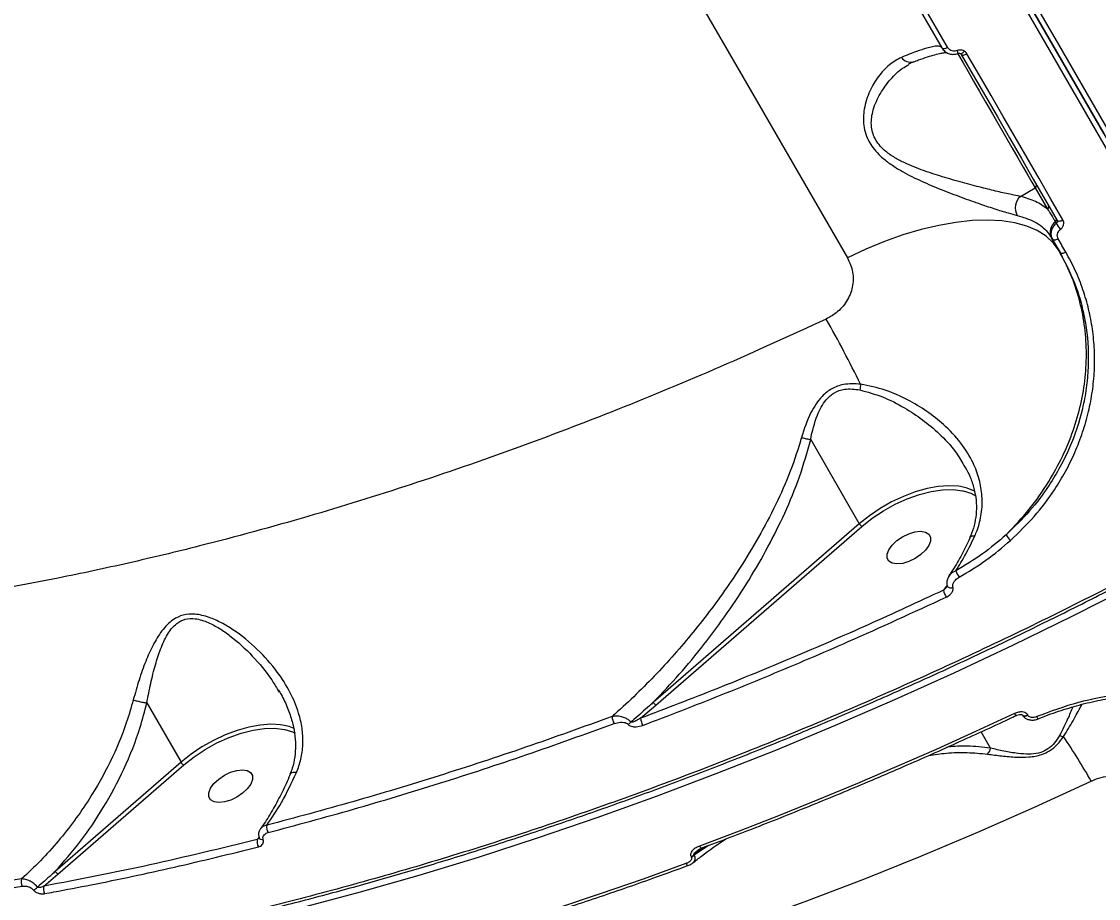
# Model space of a CAD drawing. Header units: millimetres. Extents: x -10881 to 8954, y -8695 to 5624.
# Drawn here: x 2258 to 2456.9, y -2665.6 to -2503.6 of the extents above; entities that cross this region are included whole.
import ezdxf

# ---------------------------------------------------------------- set-up
doc = ezdxf.new("R2010")
doc.units = ezdxf.units.MM
for name, color, linetype in [('DIKOM_ОБЪЕКТ', 7, 'Continuous'), ('DIKOM_РАЗМЕР_ЗОНА', 7, 'Continuous'), ('DIKOM_РАЗМЕР_ОБЪЕКТА', 7, 'Continuous')]:
    doc.layers.add(name, color=color, linetype=linetype)
doc.styles.add('style1', font='arial.ttf', dxfattribs={"width": 0.8})
doc.dimstyles.new('1-50', dxfattribs={"dimtxt": 300, "dimasz": 200, "dimexe": 100, "dimexo": 0, "dimgap": 100, "dimtad": 1, "dimtxsty": 'style1', "dimcen": 200, "dimclrd": 7, "dimclre": 7, "dimclrt": 7, "dimadec": 1, "dimazin": 2, "dimtfac": 1, "dimtmove": 0, "dimatfit": 2, "dimfxl": 0, "dimlwd": 25, "dimlwe": 18, "dimarcsym": 0})

# ---------------------------------------------------------------- blocks, each defined once
blk = doc.blocks.new('*D10')
at = {"layer": 'Defpoints', "color": 0, "transparency": 16777216}
for p in [(-7152.73, 2730.8), (7385.22, 911.28), (7385.22, -7693.77)]:
    blk.add_point(p, dxfattribs=at)
at = {"layer": 'DIKOM_РАЗМЕР_ОБЪЕКТА', "color": 7, "lineweight": 18, "transparency": 16777216}
for p, q in [((-7152.73, 2730.8), (-7152.73, -7793.77)), ((7385.22, 911.28), (7385.22, -7793.77))]:
    blk.add_line(p, q, dxfattribs=at)
at = {"layer": 'DIKOM_РАЗМЕР_ОБЪЕКТА', "color": 7, "lineweight": 25, "transparency": 16777216}
blk.add_line((-6952.73, -7693.77), (7185.22, -7693.77), dxfattribs=at)
at = {"layer": 'DIKOM_РАЗМЕР_ОБЪЕКТА', "color": 7, "transparency": 16777216}
for points in [[(-6952.73, -7660.43), (-6952.73, -7727.1), (-7152.73, -7693.77)], [(7185.22, -7660.43), (7185.22, -7727.1), (7385.22, -7693.77)]]:
    blk.add_solid(points, dxfattribs=at)
at = {"layer": 'DIKOM_РАЗМЕР_ОБЪЕКТА', "color": 7, "transparency": 16777216, "insert": (116.24, -7440.59), "char_height": 300, "attachment_point": 5, "style": 'style1'}
blk.add_mtext('14500', dxfattribs=at)
blk = doc.blocks.new('*D12')
at = {"layer": 'Defpoints', "color": 0, "transparency": 16777216}
for p in [(-9113.32, 3014.05), (8954.2, 2756.48), (8954.2, -8594.51)]:
    blk.add_point(p, dxfattribs=at)
at = {"layer": 'DIKOM_РАЗМЕР_ЗОНА', "color": 7, "lineweight": 18, "transparency": 16777216}
for p, q in [((-9113.32, 3014.05), (-9113.32, -8694.51)), ((8954.2, 2756.48), (8954.2, -8694.51))]:
    blk.add_line(p, q, dxfattribs=at)
at = {"layer": 'DIKOM_РАЗМЕР_ЗОНА', "color": 7, "lineweight": 25, "transparency": 16777216}
blk.add_line((-8913.32, -8594.51), (8754.2, -8594.51), dxfattribs=at)
at = {"layer": 'DIKOM_РАЗМЕР_ЗОНА', "color": 7, "transparency": 16777216}
for points in [[(-8913.32, -8561.18), (-8913.32, -8627.85), (-9113.32, -8594.51)], [(8754.2, -8561.18), (8754.2, -8627.85), (8954.2, -8594.51)]]:
    blk.add_solid(points, dxfattribs=at)
at = {"layer": 'DIKOM_РАЗМЕР_ЗОНА', "color": 7, "transparency": 16777216, "insert": (-79.56, -8341.34), "char_height": 300, "attachment_point": 5, "style": 'style1'}
blk.add_mtext('18000', dxfattribs=at)

msp = doc.modelspace()

# ---------------------------------------------------------------- linework, layer by layer
at = {"layer": 'DIKOM_ОБЪЕКТ', "color": 7, "linetype": 'Continuous', "lineweight": 15}
for p, q in [((2430.972, -2509.513), (2430.977, -2509.516)), ((2421.83, -2511.612), (2421.942, -2511.548)), ((2442.481, -2535.915), (2445.212, -2534.338)), ((2445.212, -2534.338), (2447.476, -2538.261)), ((2448.934, -2540.622), (2449.098, -2540.906)), ((2448.248, -2543.6), (2448.387, -2543.841)), ((2449.806, -2546.299), (2449.63, -2545.992)), ((2403.746, -2580.846), (2412.723, -2596.393)), ((2432.029, -2585.62), (2432.259, -2585.989)), ((2412.723, -2596.393), (2374.66, -2629.415)), ((2375.147, -2629.907), (2413.21, -2596.885)), ((2428.936, -2607.781), (2428.247, -2608.702)), ((2305.309, -2627.159), (2305.537, -2627.54)), ((2281.111, -2629.512), (2287.438, -2640.469)), ((2372.328, -2632.342), (2375.147, -2629.907)), ((2442.847, -2631.732), (2442.877, -2631.783)), ((2443.861, -2631.802), (2443.821, -2631.732)), ((2445.757, -2632.453), (2445.755, -2632.454)), ((2436.967, -2637.881), (2435.212, -2634.841)), ((2287.438, -2640.469), (2264.189, -2660.639)), ((2264.676, -2661.132), (2287.925, -2640.961)), ((2301.826, -2654.284), (2301.487, -2654.739)), ((2301.836, -2654.474), (2301.844, -2654.49)), ((2301.853, -2654.434), (2301.853, -2654.433)), ((2384.877, -2655.839), (2382.24, -2657.672)), ((2382.188, -2657.582), (2383.742, -2656.268)), ((2382.24, -2657.672), (2382.188, -2657.582)), ((2383.591, -2656.324), (2383.586, -2656.326)), ((2381.629, -2657.908), (2381.681, -2657.998)), ((2262.086, -2663.364), (2264.676, -2661.132))]:
    msp.add_line(p, q, dxfattribs=at)
at = {"layer": 'DIKOM_ОБЪЕКТ', "color": 7, "linetype": 'Continuous', "lineweight": 15, "flags": 128}
for points in [[(2494.69, -2588.035), (2485.623, -2572.331), (2476.464, -2556.469), (2467.216, -2540.453), (2457.883, -2524.288), (2448.466, -2507.98), (2438.97, -2491.533), (2429.396, -2474.952), (2419.748, -2458.242), (2410.029, -2441.409), (2400.241, -2424.457), (2390.387, -2407.391), (2380.471, -2390.217), (2370.496, -2372.94), (2360.464, -2355.565), (2350.378, -2338.097), (2340.242, -2320.542), (2330.059, -2302.905), (2319.831, -2285.191)], [(2319.831, -2285.191), (2330.059, -2302.905), (2340.242, -2320.542), (2350.378, -2338.097), (2360.464, -2355.565), (2370.496, -2372.94), (2380.471, -2390.217), (2390.387, -2407.391), (2400.241, -2424.457), (2410.029, -2441.409), (2419.748, -2458.242), (2429.396, -2474.952), (2438.97, -2491.533), (2448.466, -2507.98), (2457.883, -2524.288), (2467.216, -2540.453), (2476.464, -2556.469), (2485.623, -2572.331), (2494.69, -2588.035)], [(2495.816, -2587.979), (2486.74, -2572.262), (2477.574, -2556.387), (2468.319, -2540.358), (2458.977, -2524.18), (2449.553, -2507.858), (2440.049, -2491.397), (2430.467, -2474.803), (2420.811, -2458.079), (2411.084, -2441.232), (2401.288, -2424.266), (2391.426, -2407.186), (2381.502, -2389.998), (2371.518, -2372.706), (2361.478, -2355.317), (2351.384, -2337.834), (2341.24, -2320.265), (2331.048, -2302.613), (2320.812, -2284.884)], [(2319.076, -2285.887), (2329.312, -2303.615), (2339.503, -2321.267), (2349.648, -2338.837), (2359.742, -2356.319), (2369.782, -2373.709), (2379.766, -2391), (2389.69, -2408.188), (2399.551, -2425.268), (2409.348, -2442.234), (2419.075, -2459.082), (2428.731, -2475.805), (2438.313, -2492.4), (2447.817, -2508.86), (2457.241, -2525.182), (2466.582, -2541.36), (2475.838, -2557.389), (2485.004, -2573.265), (2494.079, -2588.982)], [(2264.066, -2293.601), (2274.229, -2311.204), (2284.349, -2328.731), (2294.422, -2346.178), (2304.446, -2363.539), (2314.417, -2380.808), (2324.331, -2397.979), (2334.187, -2415.049), (2343.98, -2432.009), (2353.707, -2448.857), (2363.366, -2465.586), (2372.953, -2482.19), (2382.466, -2498.665), (2391.9, -2515.005), (2401.254, -2531.205), (2410.525, -2547.26)], [(2377.274, -2420.679), (2383.714, -2431.832), (2390.127, -2442.938), (2396.51, -2453.993), (2402.864, -2464.998), (2409.187, -2475.95), (2415.479, -2486.847), (2421.739, -2497.689), (2427.967, -2508.474)], [(2429.012, -2508.367), (2422.78, -2497.573), (2416.515, -2486.722), (2410.217, -2475.815), (2403.889, -2464.854), (2397.529, -2453.841), (2391.141, -2442.776), (2384.723, -2431.661), (2378.278, -2420.498)], [(2427.967, -2508.474), (2428.023, -2508.536), (2428.11, -2508.577), (2428.222, -2508.597), (2428.357, -2508.593), (2428.509, -2508.567), (2428.673, -2508.519), (2428.843, -2508.452), (2429.012, -2508.367)], [(2430.854, -2509.47), (2431.084, -2509.868), (2431.877, -2511.242), (2432.799, -2512.838), (2433.829, -2514.622), (2434.944, -2516.553), (2436.12, -2518.589), (2437.331, -2520.687), (2438.551, -2522.799), (2439.752, -2524.881), (2440.91, -2526.886), (2441.998, -2528.771), (2442.993, -2530.494), (2443.872, -2532.017), (2444.617, -2533.308), (2445.212, -2534.338)], [(2431.396, -2509.533), (2431.453, -2509.561), (2431.525, -2509.563), (2431.608, -2509.538), (2431.701, -2509.488), (2431.8, -2509.415), (2431.903, -2509.319), (2432.006, -2509.205), (2432.107, -2509.075)], [(2431.553, -2509.685), (2431.61, -2509.747), (2431.697, -2509.789), (2431.81, -2509.808), (2431.946, -2509.805), (2432.099, -2509.779), (2432.264, -2509.73), (2432.435, -2509.662), (2432.605, -2509.577)], [(2431.553, -2509.685), (2433.782, -2513.546), (2436.006, -2517.399), (2438.227, -2521.244), (2440.442, -2525.081), (2442.653, -2528.911), (2444.86, -2532.732), (2447.062, -2536.546), (2449.259, -2540.351)], [(2450.326, -2540.268), (2448.127, -2536.459), (2445.923, -2532.643), (2443.715, -2528.818), (2441.502, -2524.985), (2439.284, -2521.145), (2437.062, -2517.296), (2434.836, -2513.44), (2432.605, -2509.577)], [(2449.633, -2545.998), (2448.587, -2544.55), (2447.234, -2543.297), (2445.587, -2542.251), (2443.661, -2541.422), (2441.473, -2540.816), (2439.044, -2540.44), (2436.396, -2540.298), (2433.553, -2540.39), (2430.54, -2540.715), (2427.386, -2541.271), (2424.119, -2542.052), (2420.768, -2543.051), (2417.365, -2544.26), (2413.94, -2545.667), (2410.525, -2547.26)], [(2449.259, -2540.351), (2449.319, -2540.419), (2449.409, -2540.465), (2449.525, -2540.488), (2449.663, -2540.489), (2449.818, -2540.466), (2449.984, -2540.42), (2450.156, -2540.353), (2450.326, -2540.268)], [(2449.633, -2545.998), (2449.46, -2545.699), (2449.287, -2545.399), (2449.114, -2545.099), (2448.941, -2544.799), (2448.768, -2544.5), (2448.595, -2544.2), (2448.421, -2543.9), (2448.248, -2543.6)], [(2448.387, -2543.841), (2448.447, -2543.908), (2448.536, -2543.954), (2448.652, -2543.979), (2448.789, -2543.979), (2448.943, -2543.957), (2449.109, -2543.912), (2449.28, -2543.846), (2449.45, -2543.762)], [(2448.387, -2543.841), (2448.564, -2544.147), (2448.741, -2544.454), (2448.918, -2544.761), (2449.096, -2545.067), (2449.273, -2545.374), (2449.449, -2545.68), (2449.626, -2545.987), (2449.803, -2546.293)], [(2450.867, -2546.217), (2450.69, -2545.91), (2450.513, -2545.603), (2450.336, -2545.297), (2450.159, -2544.99), (2449.981, -2544.683), (2449.804, -2544.376), (2449.627, -2544.069), (2449.45, -2543.762)], [(2449.803, -2546.293), (2449.863, -2546.361), (2449.953, -2546.408), (2450.068, -2546.432), (2450.206, -2546.433), (2450.36, -2546.411), (2450.526, -2546.367), (2450.697, -2546.301), (2450.867, -2546.217)], [(2431.434, -2589.535), (2431.078, -2589.484), (2429.279, -2589.39), (2427.315, -2589.537), (2425.228, -2589.92), (2423.064, -2590.531), (2420.869, -2591.357), (2418.691, -2592.38), (2416.577, -2593.579), (2414.573, -2594.926), (2412.723, -2596.393)], [(2413.21, -2596.885), (2415.108, -2595.387), (2417.17, -2594.02), (2419.345, -2592.817), (2421.582, -2591.808), (2423.825, -2591.016), (2426.02, -2590.461), (2428.115, -2590.156), (2430.06, -2590.108), (2431.806, -2590.319), (2431.893, -2590.338)], [(2434.011, -2590.368), (2432.672, -2589.815), (2431.434, -2589.535)], [(2431.893, -2590.338), (2433.312, -2590.784), (2434.284, -2591.307)], [(2420.707, -2598.809), (2421.852, -2598.256), (2422.998, -2597.911), (2424.052, -2597.801), (2424.93, -2597.936), (2425.558, -2598.303), (2425.888, -2598.875), (2425.892, -2599.603), (2425.57, -2600.43), (2424.948, -2601.288), (2424.076, -2602.108), (2423.025, -2602.823), (2421.88, -2603.376), (2420.734, -2603.721), (2419.679, -2603.831), (2418.802, -2603.697), (2418.173, -2603.329), (2417.844, -2602.758), (2417.84, -2602.029), (2418.162, -2601.202), (2418.784, -2600.344), (2419.656, -2599.524), (2420.707, -2598.809)], [(2256.872, -2678.351), (2267.264, -2676.6), (2277.757, -2674.619), (2288.343, -2672.409), (2299.012, -2669.972), (2309.756, -2667.309), (2320.566, -2664.424), (2331.432, -2661.318), (2342.346, -2657.994), (2353.298, -2654.455), (2364.278, -2650.704), (2375.279, -2646.744), (2386.289, -2642.578), (2397.301, -2638.211), (2408.305, -2633.645), (2419.292, -2628.884), (2430.252, -2623.933), (2441.176, -2618.795), (2452.055, -2613.475), (2462.879, -2607.978)], [(2428.942, -2607.93), (2428.963, -2607.981), (2428.964, -2607.983)], [(2441.415, -2631.45), (2434.174, -2634.81), (2426.917, -2638.088), (2419.648, -2641.283), (2412.37, -2644.394), (2405.084, -2647.419), (2397.794, -2650.357), (2390.502, -2653.207), (2383.212, -2655.969)], [(2442.832, -2631.706), (2442.834, -2631.71), (2442.94, -2631.816), (2443.106, -2631.874), (2443.32, -2631.879), (2443.565, -2631.83), (2443.821, -2631.732)], [(2442.878, -2631.784), (2442.98, -2631.886), (2443.146, -2631.944), (2443.36, -2631.949), (2443.605, -2631.9), (2443.861, -2631.802)], [(2306.15, -2633.611), (2305.793, -2633.56), (2303.995, -2633.467), (2302.031, -2633.613), (2299.944, -2633.996), (2297.779, -2634.607), (2295.584, -2635.434), (2293.406, -2636.457), (2291.292, -2637.655), (2289.289, -2639.002), (2287.438, -2640.469)], [(2308.312, -2634.238), (2307.387, -2633.892), (2306.15, -2633.611)], [(2287.925, -2640.961), (2289.824, -2639.463), (2291.886, -2638.097), (2294.061, -2636.894), (2296.297, -2635.884), (2298.54, -2635.092), (2300.736, -2634.537), (2302.831, -2634.232), (2304.775, -2634.185), (2306.522, -2634.396), (2306.609, -2634.414)], [(2306.609, -2634.414), (2308.028, -2634.861), (2308.532, -2635.103)], [(2295.423, -2642.885), (2296.568, -2642.333), (2297.714, -2641.987), (2298.768, -2641.878), (2299.645, -2642.012), (2300.274, -2642.38), (2300.604, -2642.951), (2300.608, -2643.68), (2300.285, -2644.507), (2299.663, -2645.365), (2298.791, -2646.185), (2297.74, -2646.9), (2296.595, -2647.452), (2295.449, -2647.798), (2294.395, -2647.907), (2293.518, -2647.773), (2292.889, -2647.405), (2292.559, -2646.834), (2292.555, -2646.105), (2292.877, -2645.278), (2293.5, -2644.42), (2294.372, -2643.6), (2295.423, -2642.885)], [(2251.573, -2700.234), (2260.966, -2699.572), (2270.5, -2698.672), (2280.165, -2697.537), (2289.953, -2696.167), (2299.855, -2694.563), (2309.861, -2692.727), (2319.962, -2690.66), (2330.149, -2688.364), (2340.412, -2685.842), (2350.741, -2683.096), (2361.128, -2680.128), (2371.562, -2676.941), (2382.034, -2673.539), (2392.534, -2669.923), (2403.052, -2666.099), (2413.578, -2662.068), (2424.103, -2657.836), (2434.617, -2653.405), (2445.11, -2648.781), (2455.572, -2643.966)], [(2302.603, -2654.796), (2302.381, -2654.799), (2302.183, -2654.766), (2302.021, -2654.698), (2301.905, -2654.6), (2301.848, -2654.5)], [(2383.586, -2656.326), (2383.579, -2656.329), (2383.522, -2656.324), (2383.454, -2656.284), (2383.378, -2656.209), (2383.296, -2656.103), (2383.212, -2655.969)], [(2380.693, -2659.206), (2372.776, -2662.057), (2364.867, -2664.8), (2356.972, -2667.434), (2349.093, -2669.958), (2341.234, -2672.37), (2333.398, -2674.67), (2325.589, -2676.857), (2317.81, -2678.928)], [(2381.071, -2659.562), (2381.052, -2659.567), (2380.994, -2659.555), (2380.927, -2659.512), (2380.852, -2659.437), (2380.774, -2659.334), (2380.693, -2659.206)]]:
    msp.add_lwpolyline(points, dxfattribs=at)
at = {"layer": 'DIKOM_ОБЪЕКТ', "color": 7, "linetype": 'Continuous', "lineweight": 15}
for centre, radius, start, end in [((2422.216, -2508.958), 2.152, 216.71366, 284.46349), ((2428.274, -2510.055), 2.757, 11.26542, 23.1315), ((2444.992, -2533.913), 0.478, 297.34071, 27.07006), ((2444.364, -2538.051), 2.848, 131.38579, 208.9173), ((2447.256, -2537.836), 0.478, 297.34071, 27.07006), ((2448.656, -2540.244), 0.469, 306.3669, 27.67118), ((2450.325, -2542.51), 2.345, 126.3669, 207.67118), ((2454.481, -2537.912), 6.159, 209.0834, 221.7854), ((2192.516, -2679.186), 245.726, 26.22237, 29.39484), ((2460.144, -2577.083), 47.633, 172.18981, 173.48411), ((2413.865, -2595.75), 1.311, 209.39265, 240.01575), ((2442.548, -2597.19), 2.963, 204.93362, 230.7837), ((2434.929, -2603.622), 4.606, 198.52391, 215.21572), ((2429.612, -2607.261), 0.971, 228.12072, 294.18027), ((2433.486, -2607.201), 5.45, 195.98937, 210.37534), ((2375.802, -2628.772), 1.311, 209.39275, 240.01533), ((2442.058, -2631.247), 0.674, 197.51546, 240.55655), ((2369.982, -2631.834), 2.951, 183.82029, 210.20062), ((2368.886, -2631.616), 2.185, 301.1297, 318.60862), ((2375.294, -2632.146), 2.973, 183.77833, 210.46502), ((2446.368, -2631.785), 0.907, 196.67436, 227.49857), ((2450.915, -2633.015), 2.769, 244.5607, 260.35454), ((2344.096, -2707.69), 128.404, 29.75365, 34.07693), ((2434.4, -2637.275), 2.637, 320.00655, 346.72559), ((2288.581, -2639.826), 1.311, 209.39265, 240.01575), ((2305.297, -2652.434), 2.063, 171.38634, 209.7588), ((2303.453, -2655.103), 2, 169.50539, 210.0398), ((2380.968, -2656.13), 1.897, 290.40409, 310.04598), ((2381.02, -2656.22), 1.897, 290.40409, 310.04598), ((2265.332, -2659.996), 1.311, 209.39275, 240.01533), ((2259.623, -2662.537), 1.743, 163.14341, 209.17322), ((2259.367, -2662.061), 2.138, 290.79919, 315.55885), ((2263.735, -2663.897), 1.733, 162.11312, 209.52885)]:
    msp.add_arc(centre, radius, start, end, dxfattribs=at)
for points, knots in [([(2427.93, -2508.41), (2427.722, -2508.282), (2427.3, -2508.023), (2425.513, -2508.403), (2423.25, -2509.133), (2421.46, -2509.855), (2420.491, -2510.245)], [0, 0, 0, 0, 0.2848617, 0.5777505, 0.7715673, 1, 1, 1, 1]), ([(2427.967, -2508.474), (2428.011, -2508.546), (2428.198, -2508.845), (2428.652, -2509.28), (2429.382, -2509.619), (2430.19, -2509.726), (2430.71, -2509.584), (2430.972, -2509.513)], [0, 0, 0, 0, 0.07489081, 0.3151648, 0.54513265, 0.77149545, 1, 1, 1, 1]), ([(2430.809, -2508.972), (2430.651, -2509.015), (2430.337, -2509.102), (2429.853, -2509.04), (2429.418, -2508.841), (2429.149, -2508.585), (2429.039, -2508.409), (2429.012, -2508.367)], [0, 0, 0, 0, 0.2249539, 0.4495811, 0.6803277, 0.9238133, 1, 1, 1, 1]), ([(2420.491, -2510.245), (2419.733, -2510.651), (2418.193, -2511.478), (2416.213, -2513.665), (2414.562, -2516.416), (2413.527, -2519.513), (2413.385, -2522.302), (2413.86, -2524.431), (2414.745, -2526.398), (2416.307, -2528.269), (2418.347, -2529.894), (2420.722, -2531.401), (2423.771, -2532.941), (2427.426, -2534.503), (2431.137, -2535.931), (2434.588, -2537.169), (2437.662, -2538.206), (2440.086, -2538.969), (2441.336, -2539.29), (2441.871, -2539.428)], [0, 0, 0, 0, 0.0747582, 0.1519095, 0.2273908, 0.3051764, 0.3688496, 0.4010394, 0.4343296, 0.4904571, 0.5278011, 0.5660845, 0.6301027, 0.6957657, 0.7637287, 0.8332237, 0.8928272, 0.9540615, 1, 1, 1, 1]), ([(2422.762, -2511.062), (2423.067, -2510.944), (2424.004, -2510.583), (2425.329, -2510.135), (2426.72, -2509.713), (2427.778, -2509.461), (2428.492, -2509.342), (2428.9, -2509.322), (2428.937, -2509.326), (2428.952, -2509.328)], [0, 0, 0, 0, 0.08573741, 0.26289444, 0.44003924, 0.61486624, 0.76421304, 0.89821262, 1, 1, 1, 1]), ([(2432.107, -2509.075), (2431.991, -2509.019), (2431.738, -2508.896), (2431.279, -2508.843), (2430.965, -2508.929), (2430.809, -2508.972)], [0, 0, 0, 0, 0.2986226, 0.6490483, 1, 1, 1, 1]), ([(2430.978, -2509.519), (2431, -2509.511), (2431.064, -2509.486), (2431.177, -2509.477), (2431.31, -2509.494), (2431.388, -2509.526), (2431.42, -2509.549), (2431.42, -2509.549)], [0, 0, 0, 0, 0.119883, 0.3576154, 0.6333834, 0.9995008, 1, 1, 1, 1]), ([(2431.396, -2509.533), (2431.441, -2509.564), (2431.504, -2509.608), (2431.542, -2509.668), (2431.553, -2509.685)], [0, 0, 0, 0, 0.70537909, 1, 1, 1, 1]), ([(2432.605, -2509.577), (2432.569, -2509.519), (2432.443, -2509.32), (2432.247, -2509.177), (2432.107, -2509.075)], [0, 0, 0, 0, 0.2879215, 1, 1, 1, 1]), ([(2442.481, -2535.915), (2441.938, -2535.815), (2440.683, -2535.584), (2438.26, -2535.027), (2435.226, -2534.279), (2431.784, -2533.374), (2428.159, -2532.342), (2424.547, -2531.176), (2421.59, -2530.013), (2419.255, -2528.8), (2417.32, -2527.487), (2415.594, -2525.59), (2415.031, -2523.79), (2414.874, -2521.89), (2415.228, -2519.667), (2416.55, -2516.796), (2418.464, -2514.24), (2420.263, -2512.446), (2421.453, -2511.813), (2421.83, -2511.612)], [0, 0, 0, 0, 0.0486833, 0.1125222, 0.1780415, 0.2510125, 0.3254769, 0.393006, 0.4619093, 0.4996171, 0.5382247, 0.5927707, 0.6466503, 0.6563846, 0.7206989, 0.8001141, 0.8821744, 0.9626882, 1, 1, 1, 1]), ([(2421.793, -2511.495), (2421.813, -2511.481), (2422.144, -2511.24), (2422.478, -2511.129), (2422.791, -2511.025)], [0, 0, 0, 0, 0.0604452, 1, 1, 1, 1]), ([(2447.476, -2538.261), (2446.793, -2537.767), (2445.414, -2536.768), (2443.465, -2536.201), (2442.481, -2535.915)], [0, 0, 0, 0, 0.4956378, 1, 1, 1, 1]), ([(2447.476, -2538.261), (2447.553, -2538.379), (2447.941, -2538.97), (2448.437, -2539.768), (2448.827, -2540.438), (2448.934, -2540.622)], [0, 0, 0, 0, 0.1536566, 0.7682989, 1, 1, 1, 1]), ([(2441.871, -2539.428), (2442.998, -2539.78), (2445.284, -2540.495), (2447.227, -2542.055), (2448.002, -2543.227), (2448.248, -2543.6)], [0, 0, 0, 0, 0.3984801, 0.8085148, 1, 1, 1, 1]), ([(2449.259, -2540.351), (2449.278, -2540.396), (2449.316, -2540.484), (2449.303, -2540.634), (2449.239, -2540.775), (2449.157, -2540.863), (2449.105, -2540.901), (2449.098, -2540.906)], [0, 0, 0, 0, 0.2402524, 0.4811513, 0.7222767, 0.962856, 1, 1, 1, 1]), ([(2449.888, -2542.016), (2449.909, -2542), (2450.06, -2541.88), (2450.298, -2541.603), (2450.48, -2541.155), (2450.507, -2540.683), (2450.386, -2540.406), (2450.326, -2540.268)], [0, 0, 0, 0, 0.0372896, 0.2782363, 0.5190458, 0.7595575, 1, 1, 1, 1]), ([(2449.098, -2540.906), (2449.065, -2540.933), (2448.814, -2541.135), (2448.422, -2541.6), (2448.123, -2542.352), (2448.082, -2543.145), (2448.285, -2543.609), (2448.387, -2543.841)], [0, 0, 0, 0, 0.0371036, 0.2779664, 0.518759, 0.7593438, 1, 1, 1, 1]), ([(2449.45, -2543.762), (2449.389, -2543.624), (2449.268, -2543.348), (2449.296, -2542.876), (2449.479, -2542.429), (2449.717, -2542.153), (2449.868, -2542.032), (2449.888, -2542.016)], [0, 0, 0, 0, 0.2404748, 0.4810174, 0.7218885, 0.9628789, 1, 1, 1, 1]), ([(2439.861, -2598.439), (2441.323, -2596.893), (2444.248, -2593.799), (2447.66, -2588.893), (2450.33, -2584.01), (2452.305, -2579.224), (2453.722, -2574.326), (2454.538, -2569.37), (2454.761, -2564.421), (2454.392, -2559.542), (2453.401, -2554.806), (2451.871, -2550.239), (2450.378, -2547.411), (2449.633, -2545.998)], [0, 0, 0, 0, 0.1033753, 0.2067505, 0.294607, 0.3827354, 0.4705918, 0.5587486, 0.6471803, 0.7353371, 0.8234665, 0.9118705, 1, 1, 1, 1]), ([(2449.803, -2546.293), (2450.914, -2548.468), (2452.594, -2551.76), (2453.966, -2556.515), (2454.914, -2561.372), (2455.157, -2566.372), (2454.702, -2571.378), (2453.774, -2576.348), (2452.155, -2581.226), (2449.89, -2585.886), (2447.503, -2589.847), (2444.282, -2594.163), (2441.343, -2597.006), (2439.861, -2598.439)], [0, 0, 0, 0, 0.1312176, 0.1985366, 0.2663506, 0.3975679, 0.4649063, 0.5327453, 0.6634786, 0.7305666, 0.7981511, 0.8982446, 1, 1, 1, 1]), ([(2440.674, -2599.486), (2442.165, -2598.044), (2445.17, -2595.136), (2448.442, -2590.761), (2450.865, -2586.751), (2452.611, -2583.2), (2454.037, -2579.508), (2455.115, -2575.732), (2455.831, -2571.939), (2456.199, -2568.121), (2456.206, -2564.274), (2455.848, -2560.464), (2455.14, -2556.756), (2454.084, -2553.141), (2452.696, -2549.599), (2451.477, -2547.344), (2450.867, -2546.217)], [0, 0, 0, 0, 0.1001202, 0.2018932, 0.2673142, 0.3327351, 0.4000653, 0.4673956, 0.5330253, 0.5986551, 0.6662109, 0.7337668, 0.7993714, 0.8649762, 0.932488, 1, 1, 1, 1]), ([(2410.525, -2547.26), (2410.912, -2548.124), (2411.683, -2549.842), (2411.587, -2552.697), (2410.529, -2555.347), (2408.748, -2557.389), (2407.237, -2558.228), (2406.606, -2558.577)], [0, 0, 0, 0, 0.2180193, 0.4332374, 0.6437892, 0.8514366, 1, 1, 1, 1]), ([(2406.606, -2558.577), (2400.083, -2561.572), (2387.278, -2567.452), (2368.079, -2575.393), (2349.024, -2582.66), (2329.914, -2589.262), (2310.452, -2595.295), (2293.047, -2600.041), (2277.697, -2603.729), (2263.782, -2606.706), (2249.13, -2609.402), (2233.822, -2611.704), (2217.608, -2613.577), (2200.619, -2614.845), (2183.171, -2615.316), (2166.933, -2614.936), (2151.88, -2613.814), (2138.494, -2612.109), (2126.274, -2609.899), (2115.335, -2607.334), (2105.05, -2604.334), (2094.332, -2600.554), (2083.569, -2595.902), (2072.954, -2590.256), (2063.879, -2584.422), (2055.93, -2578.346), (2049.123, -2572.229), (2043.006, -2565.812), (2037.044, -2558.327), (2033.021, -2552.679), (2031.155, -2549.073), (2031.04, -2548.851)], [0, 0, 0, 0, 0.0404246, 0.0793458, 0.118267, 0.1577577, 0.1972483, 0.2389848, 0.2666403, 0.2942958, 0.3278319, 0.3613868, 0.3949229, 0.4364534, 0.477984, 0.5184404, 0.5555097, 0.592579, 0.624506, 0.656433, 0.6867923, 0.7171517, 0.7576747, 0.7948046, 0.8319345, 0.8639129, 0.8958912, 0.9262988, 0.9567063, 0.9973305, 1, 1, 1, 1]), ([(2412.953, -2570.61), (2411.89, -2570.558), (2410.052, -2570.467), (2407.583, -2571.372), (2405.908, -2572.707), (2404.684, -2574.259), (2403.242, -2576.731), (2402.54, -2578.902), (2402.03, -2580.477)], [0, 0, 0, 0, 0.191457, 0.3312427, 0.4704843, 0.5823749, 0.6969281, 1, 1, 1, 1]), ([(2403.739, -2580.841), (2403.74, -2580.839), (2404.032, -2579.305), (2404.549, -2577.242), (2405.648, -2574.832), (2406.622, -2573.36), (2408.04, -2572.099), (2410.253, -2571.343), (2411.87, -2571.554), (2412.819, -2571.678)], [0, 0, 0, 0, 0.0003168, 0.3168729, 0.4308573, 0.5444511, 0.6783327, 0.8113848, 1, 1, 1, 1]), ([(2412.819, -2571.678), (2414.234, -2572.064), (2417.112, -2572.85), (2420.958, -2574.857), (2424.468, -2577.15), (2427.652, -2579.846), (2430.312, -2582.649), (2431.532, -2584.76), (2432.029, -2585.62)], [0, 0, 0, 0, 0.17570733, 0.35742227, 0.5191759, 0.68390195, 0.8711114, 1, 1, 1, 1]), ([(2434.052, -2598.669), (2434.193, -2598.334), (2434.761, -2596.989), (2435.375, -2594.508), (2435.497, -2591.312), (2434.955, -2588.152), (2433.706, -2584.829), (2431.547, -2581.376), (2428.574, -2578.207), (2425.213, -2575.566), (2421.594, -2573.411), (2417.513, -2571.555), (2414.488, -2570.928), (2412.953, -2570.61)], [0, 0, 0, 0, 0.0275951, 0.110612, 0.1968375, 0.2795709, 0.3647249, 0.4761302, 0.5919431, 0.68766, 0.7854565, 0.8910814, 1, 1, 1, 1]), ([(2402.03, -2580.477), (2401.964, -2580.711), (2401.29, -2583.081), (2399.722, -2587.544), (2396.953, -2593.707), (2393.741, -2599.658), (2389.44, -2606.607), (2383.864, -2614.388), (2376.798, -2622.689), (2371.06, -2628.444), (2367.722, -2631.42), (2367.038, -2632.031)], [0, 0, 0, 0, 0.0115185, 0.1169982, 0.2229803, 0.3292411, 0.4351023, 0.6083265, 0.7820041, 0.9552829, 1, 1, 1, 1]), ([(2374.66, -2629.415), (2376.275, -2627.707), (2379.504, -2624.291), (2384.061, -2618.752), (2388.385, -2612.924), (2392.342, -2606.893), (2395.9, -2600.735), (2399.035, -2594.393), (2401.8, -2587.775), (2403.098, -2583.155), (2403.746, -2580.846)], [0, 0, 0, 0, 0.1257437, 0.2514875, 0.3794603, 0.507422, 0.6285591, 0.7496658, 0.8748948, 1, 1, 1, 1]), ([(2402.03, -2580.477), (2402.072, -2580.488), (2402.367, -2580.565), (2402.979, -2580.711), (2403.474, -2580.795), (2403.739, -2580.841)], [0, 0, 0, 0, 0.06997619, 0.50055928, 1, 1, 1, 1]), ([(2403.746, -2580.846), (2403.745, -2580.845), (2403.744, -2580.843), (2403.741, -2580.841), (2403.74, -2580.841), (2403.739, -2580.841)], [0, 0, 0, 0, 0.4581909, 0.8321718, 1, 1, 1, 1]), ([(2432.302, -2585.946), (2432.617, -2586.549), (2433.289, -2587.836), (2433.947, -2589.886), (2434.332, -2592.029), (2434.378, -2594.142), (2434.086, -2596.207), (2433.662, -2597.832), (2433.229, -2598.74), (2433.106, -2598.998)], [0, 0, 0, 0, 0.1476601, 0.3151583, 0.4782641, 0.6366956, 0.7898601, 0.9400731, 1, 1, 1, 1]), ([(2494.079, -2588.982), (2490.1, -2591.246), (2481.081, -2596.38), (2466.849, -2604.039), (2451.383, -2611.968), (2435.765, -2619.545), (2419.913, -2626.814), (2403.887, -2633.731), (2387.676, -2640.292), (2371.424, -2646.431), (2355.35, -2652.067), (2339.524, -2657.191), (2323.932, -2661.825), (2308.413, -2666.019), (2292.883, -2669.79), (2277.409, -2673.108), (2261.984, -2675.963), (2246.751, -2678.322), (2231.914, -2680.154), (2217.528, -2681.47), (2203.572, -2682.292), (2189.901, -2682.63), (2176.444, -2682.477), (2163.265, -2681.822), (2150.366, -2680.649), (2137.869, -2678.961), (2126.081, -2676.809), (2115.015, -2674.24), (2104.631, -2671.292), (2094.677, -2667.903), (2085.112, -2664.049), (2075.972, -2659.742), (2067.314, -2654.931), (2060.918, -2650.963), (2057.595, -2648.457), (2056.795, -2647.853)], [0, 0, 0, 0, 0.0243786, 0.0552569, 0.0861352, 0.1172279, 0.1483207, 0.18009, 0.2118592, 0.2438622, 0.2758653, 0.3067436, 0.3376219, 0.3687146, 0.3998074, 0.4315767, 0.463346, 0.495349, 0.527352, 0.5582303, 0.5891086, 0.6202014, 0.6512942, 0.6830635, 0.7148327, 0.7468358, 0.7788388, 0.8086119, 0.8383851, 0.8683504, 0.8983156, 0.9288846, 0.9594535, 0.9902306, 1, 1, 1, 1]), ([(2056.941, -2648.116), (2057.123, -2648.253), (2058.987, -2649.662), (2062.763, -2652.164), (2068.28, -2655.601), (2074.05, -2658.821), (2080.042, -2661.847), (2086.265, -2664.674), (2092.714, -2667.302), (2099.391, -2669.732), (2106.296, -2671.963), (2113.429, -2673.995), (2120.79, -2675.828), (2128.366, -2677.458), (2136.136, -2678.882), (2144.074, -2680.094), (2152.169, -2681.091), (2160.412, -2681.874), (2168.807, -2682.444), (2177.356, -2682.801), (2186.061, -2682.945), (2194.926, -2682.878), (2203.951, -2682.598), (2213.14, -2682.105), (2222.498, -2681.399), (2232.013, -2680.48), (2241.653, -2679.352), (2251.38, -2678.017), (2261.166, -2676.48), (2271.011, -2674.742), (2280.917, -2672.803), (2290.887, -2670.662), (2300.926, -2668.319), (2311.035, -2665.774), (2321.217, -2663.025), (2331.475, -2660.073), (2341.814, -2656.915), (2352.229, -2653.552), (2362.692, -2649.994), (2373.16, -2646.254), (2383.597, -2642.344), (2393.993, -2638.27), (2404.353, -2634.03), (2414.68, -2629.622), (2424.979, -2625.046), (2435.253, -2620.3), (2445.503, -2615.383), (2455.733, -2610.294), (2465.947, -2605.032), (2476.143, -2599.589), (2485.614, -2594.382), (2491.648, -2590.923), (2494.318, -2589.393)], [0, 0, 0, 0, 0.0022082, 0.0226737, 0.043085, 0.0634585, 0.0838103, 0.1041567, 0.1245123, 0.1448892, 0.1653033, 0.1857705, 0.2063068, 0.2269217, 0.247524, 0.2680804, 0.2885446, 0.3089396, 0.3292884, 0.349614, 0.3699394, 0.3902827, 0.4106642, 0.4311069, 0.451634, 0.4722683, 0.4929428, 0.5135312, 0.5340189, 0.5544291, 0.5747851, 0.5951102, 0.6154275, 0.6357577, 0.6561188, 0.6765339, 0.6970262, 0.7176188, 0.7382909, 0.7589167, 0.7794277, 0.7998544, 0.8202199, 0.8405475, 0.8608605, 0.8811819, 0.9015273, 0.9219199, 0.942383, 0.9629396, 0.9835988, 1, 1, 1, 1]), ([(2433.143, -2599.004), (2433.132, -2599.032), (2432.686, -2600.119), (2431.65, -2602.102), (2430.375, -2604.419), (2429.533, -2605.634), (2429.283, -2605.995)], [0, 0, 0, 0, 0.0107543, 0.4190897, 0.82742, 1, 1, 1, 1]), ([(2439.861, -2598.439), (2438.426, -2599.661), (2435.536, -2602.123), (2432.227, -2604.093), (2430.561, -2605.085)], [0, 0, 0, 0, 0.4964823, 1, 1, 1, 1]), ([(2430.561, -2605.085), (2431.188, -2604.078), (2432.448, -2602.056), (2433.516, -2599.801), (2434.052, -2598.669)], [0, 0, 0, 0, 0.4978629, 1, 1, 1, 1]), ([(2431.166, -2606.278), (2432.846, -2605.279), (2436.229, -2603.266), (2439.186, -2600.752), (2440.674, -2599.486)], [0, 0, 0, 0, 0.4964926, 1, 1, 1, 1]), ([(2434.052, -2598.669), (2434.019, -2598.669), (2433.918, -2598.667), (2433.635, -2598.684), (2433.296, -2598.771), (2433.204, -2598.948), (2433.162, -2599.027)], [0, 0, 0, 0, 0.0692882, 0.2142389, 0.6502771, 1, 1, 1, 1]), ([(2429.303, -2606.052), (2429.184, -2606.247), (2428.935, -2606.655), (2428.806, -2607.328), (2428.917, -2607.748), (2428.964, -2607.926)], [0, 0, 0, 0, 0.3459105, 0.7235616, 1, 1, 1, 1]), ([(2430.561, -2605.085), (2430.203, -2605.25), (2429.685, -2605.488), (2429.426, -2605.909), (2429.346, -2606.039)], [0, 0, 0, 0, 0.6900512, 1, 1, 1, 1]), ([(2428.832, -2608.084), (2428.796, -2608.135), (2428.651, -2608.341), (2428.442, -2608.536), (2428.275, -2608.679), (2428.247, -2608.702)], [0, 0, 0, 0, 0.2154101, 0.8690153, 1, 1, 1, 1]), ([(2428.784, -2609.957), (2428.832, -2609.933), (2429.125, -2609.789), (2429.564, -2609.466), (2429.921, -2608.978), (2430.073, -2608.531), (2430.031, -2608.275), (2430.01, -2608.146)], [0, 0, 0, 0, 0.0639347, 0.38859056, 0.64558694, 0.82229867, 1, 1, 1, 1]), ([(2428.936, -2607.899), (2428.935, -2607.905), (2428.934, -2607.916), (2428.908, -2607.99), (2428.862, -2608.054), (2428.837, -2608.088)], [0, 0, 0, 0, 0.3055056, 0.6304442, 1, 1, 1, 1]), ([(2430.01, -2608.146), (2429.988, -2608.012), (2429.945, -2607.745), (2430.106, -2607.271), (2430.48, -2606.735), (2430.921, -2606.441), (2431.166, -2606.278)], [0, 0, 0, 0, 0.1849053, 0.368597, 0.6500906, 1, 1, 1, 1]), ([(2428.247, -2608.702), (2423.623, -2610.844), (2414.369, -2615.129), (2400.403, -2621.175), (2386.381, -2626.964), (2377.014, -2630.549), (2372.328, -2632.342)], [0, 0, 0, 0, 0.2491442, 0.4986282, 0.7491414, 1, 1, 1, 1]), ([(2372.732, -2633.654), (2373.334, -2633.427), (2376.345, -2632.291), (2384.18, -2629.273), (2396.235, -2624.41), (2411.929, -2617.729), (2422.753, -2612.738), (2428.784, -2609.957)], [0, 0, 0, 0, 0.0321659, 0.1608352, 0.4183961, 0.6759569, 1, 1, 1, 1]), ([(2308.731, -2642.391), (2308.774, -2642.288), (2309.158, -2641.371), (2309.702, -2639.561), (2310.009, -2636.898), (2309.84, -2634.15), (2309.117, -2630.975), (2307.637, -2627.455), (2305.094, -2623.454), (2301.586, -2619.487), (2297.976, -2616.525), (2294.895, -2614.671), (2292.546, -2613.607), (2290.122, -2613.012), (2287.792, -2613.176), (2285.626, -2614.192), (2283.767, -2616.159), (2282.182, -2618.834), (2280.83, -2621.897), (2279.626, -2625.273), (2278.943, -2627.715), (2278.599, -2628.944)], [0, 0, 0, 0, 0.0056302, 0.050195, 0.0960217, 0.143343, 0.1917784, 0.2623064, 0.3349975, 0.4257397, 0.519189, 0.5587289, 0.5987864, 0.6438233, 0.6799326, 0.7160762, 0.7691291, 0.823202, 0.8784525, 0.9388515, 1, 1, 1, 1]), ([(2281.105, -2629.506), (2281.105, -2629.505), (2281.32, -2628.296), (2281.796, -2625.896), (2282.621, -2622.572), (2283.602, -2619.523), (2284.783, -2616.887), (2286.274, -2614.915), (2288.143, -2613.927), (2290.232, -2613.854), (2292.405, -2614.562), (2294.533, -2615.718), (2297.353, -2617.686), (2300.697, -2620.801), (2303.634, -2624.254), (2304.938, -2626.516), (2305.309, -2627.159)], [0, 0, 0, 0, 0.0001177, 0.0887291, 0.1782711, 0.256046, 0.3350103, 0.4074081, 0.4547344, 0.5019224, 0.5629783, 0.6189685, 0.6759173, 0.8091049, 0.9457216, 1, 1, 1, 1]), ([(2305.392, -2627.113), (2305.572, -2627.397), (2306.252, -2628.472), (2307.127, -2630.423), (2307.949, -2632.805), (2308.444, -2635.098), (2308.624, -2637.291), (2308.469, -2639.472), (2308.115, -2641.281), (2307.682, -2642.319), (2307.528, -2642.687)], [0, 0, 0, 0, 0.0591531, 0.2232353, 0.3808176, 0.5151422, 0.6555439, 0.7931219, 0.9267465, 1, 1, 1, 1]), ([(2460.952, -2627.852), (2458.344, -2628.308), (2453.064, -2629.229), (2448.041, -2631.099), (2445.499, -2632.046)], [0, 0, 0, 0, 0.4938421, 1, 1, 1, 1]), ([(2278.599, -2628.944), (2278.191, -2630.374), (2277.076, -2634.271), (2274.43, -2640.491), (2271.071, -2646.47), (2267.752, -2651.3), (2264.746, -2655.101), (2261.493, -2658.724), (2259.137, -2660.926), (2257.955, -2662.031)], [0, 0, 0, 0, 0.112802, 0.3073762, 0.5062352, 0.6276293, 0.7498295, 0.8744993, 1, 1, 1, 1]), ([(2264.189, -2660.639), (2265.783, -2658.814), (2268.993, -2655.136), (2273.266, -2648.777), (2277.025, -2641.741), (2279.638, -2635.178), (2280.719, -2631.019), (2281.111, -2629.512)], [0, 0, 0, 0, 0.2061847, 0.4154246, 0.6401059, 0.8695985, 1, 1, 1, 1]), ([(2278.599, -2628.944), (2278.642, -2628.957), (2278.935, -2629.047), (2279.53, -2629.207), (2280.377, -2629.395), (2280.862, -2629.469), (2281.105, -2629.506)], [0, 0, 0, 0, 0.0544763, 0.3767164, 0.6883582, 1, 1, 1, 1]), ([(2281.111, -2629.512), (2281.111, -2629.511), (2281.109, -2629.509), (2281.107, -2629.507), (2281.105, -2629.506), (2281.105, -2629.506)], [0, 0, 0, 0, 0.45060268, 0.82002123, 1, 1, 1, 1]), ([(2374.66, -2629.415), (2374.422, -2629.627), (2373.232, -2630.687), (2371.851, -2631.901), (2370.708, -2632.9), (2370.525, -2633.061)], [0, 0, 0, 0, 0.1735, 0.8675042, 1, 1, 1, 1]), ([(2445.759, -2632.457), (2445.763, -2632.455), (2446.989, -2631.933), (2449.509, -2631.028), (2453.338, -2629.86), (2457.158, -2628.944), (2459.704, -2628.543), (2460.938, -2628.348)], [0, 0, 0, 0, 0.0008824, 0.2548735, 0.5086418, 0.7618642, 1, 1, 1, 1]), ([(2450.451, -2635.744), (2451.061, -2634.755), (2452.295, -2632.752), (2453.335, -2630.752), (2453.774, -2629.903), (2453.836, -2629.784)], [0, 0, 0, 0, 0.4560791, 0.9235015, 1, 1, 1, 1]), ([(2370.525, -2633.061), (2370.494, -2633.024), (2370.35, -2632.855), (2369.988, -2632.552), (2369.348, -2632.216), (2368.446, -2631.967), (2367.64, -2631.934), (2367.16, -2632.011), (2367.038, -2632.031)], [0, 0, 0, 0, 0.0398493, 0.1864879, 0.3714887, 0.5855176, 0.8948738, 1, 1, 1, 1]), ([(2383.586, -2656.327), (2385.411, -2655.641), (2390.704, -2653.654), (2399.469, -2650.225), (2409.873, -2645.984), (2420.264, -2641.565), (2430.453, -2637.055), (2437.601, -2633.771), (2441.294, -2632.037), (2441.727, -2631.834)], [0, 0, 0, 0, 0.0939989, 0.2725887, 0.4511803, 0.6297699, 0.8083576, 0.9775451, 1, 1, 1, 1]), ([(2443.821, -2631.732), (2443.765, -2631.655), (2443.637, -2631.476), (2443.288, -2631.273), (2442.77, -2631.154), (2442.102, -2631.185), (2441.653, -2631.359), (2441.415, -2631.45)], [0, 0, 0, 0, 0.1205713, 0.2783619, 0.4705804, 0.720825, 1, 1, 1, 1]), ([(2441.73, -2631.839), (2441.764, -2631.821), (2441.935, -2631.733), (2442.234, -2631.663), (2442.545, -2631.649), (2442.723, -2631.679), (2442.813, -2631.71), (2442.853, -2631.736), (2442.85, -2631.733), (2442.849, -2631.732)], [0, 0, 0, 0, 0.0892372, 0.4438332, 0.666293, 0.7917262, 0.8805953, 0.9642181, 1, 1, 1, 1]), ([(2442.894, -2631.773), (2442.971, -2631.899), (2443.145, -2632.182), (2443.6, -2632.478), (2444.191, -2632.673), (2444.908, -2632.694), (2445.452, -2632.588), (2445.727, -2632.462), (2445.754, -2632.45)], [0, 0, 0, 0, 0.1382415, 0.312306, 0.4985325, 0.7184706, 0.9730898, 1, 1, 1, 1]), ([(2445.499, -2632.046), (2445.338, -2632.099), (2445.02, -2632.203), (2444.556, -2632.205), (2444.196, -2632.106), (2443.972, -2631.962), (2443.892, -2631.847), (2443.861, -2631.802)], [0, 0, 0, 0, 0.2734512, 0.5392961, 0.7386509, 0.8989115, 1, 1, 1, 1]), ([(2452.125, -2630.27), (2451.84, -2630.983), (2451.202, -2632.583), (2450.252, -2634.469), (2449.726, -2635.515)], [0, 0, 0, 0, 0.4458906, 1, 1, 1, 1]), ([(2367.038, -2632.031), (2361.708, -2633.956), (2351.039, -2637.812), (2335.062, -2643.034), (2319.105, -2647.878), (2308.543, -2650.709), (2303.257, -2652.125)], [0, 0, 0, 0, 0.248874, 0.4981941, 0.7488692, 1, 1, 1, 1]), ([(2303.506, -2653.459), (2308.756, -2652.052), (2319.266, -2649.235), (2335.21, -2644.401), (2351.271, -2639.157), (2362.041, -2635.266), (2367.431, -2633.318)], [0, 0, 0, 0, 0.2488739, 0.4981939, 0.748869, 1, 1, 1, 1]), ([(2367.431, -2633.318), (2367.821, -2633.206), (2368.4, -2633.039), (2369.183, -2633.076), (2369.646, -2633.206), (2369.902, -2633.367), (2369.996, -2633.465), (2370.016, -2633.486)], [0, 0, 0, 0, 0.4456086, 0.6623372, 0.8364855, 0.9657331, 1, 1, 1, 1]), ([(2370.016, -2633.486), (2370.037, -2633.508), (2370.135, -2633.611), (2370.403, -2633.777), (2370.893, -2633.914), (2371.717, -2633.95), (2372.327, -2633.772), (2372.732, -2633.654)], [0, 0, 0, 0, 0.03493693, 0.1620442, 0.33627578, 0.55916765, 1, 1, 1, 1]), ([(2372.328, -2632.342), (2372.036, -2632.519), (2371.611, -2632.778), (2371.061, -2633.007), (2370.777, -2633.085), (2370.624, -2633.09), (2370.56, -2633.078), (2370.535, -2633.066), (2370.525, -2633.061)], [0, 0, 0, 0, 0.5066022, 0.7402859, 0.8952757, 0.9534653, 0.9811191, 1, 1, 1, 1]), ([(2436.421, -2638.97), (2437.279, -2639.085), (2439.004, -2639.315), (2441.565, -2639.553), (2444.048, -2639.562), (2446.184, -2639.205), (2448.016, -2638.336), (2449.405, -2637.157), (2450.093, -2636.228), (2450.451, -2635.744)], [0, 0, 0, 0, 0.1836407, 0.3692282, 0.5090692, 0.6522032, 0.7508521, 0.870207, 1, 1, 1, 1]), ([(2449.726, -2635.515), (2449.439, -2635.987), (2448.898, -2636.88), (2447.71, -2638.019), (2446.15, -2638.763), (2444.926, -2638.935), (2443.514, -2638.982), (2441.788, -2638.848), (2439.4, -2638.425), (2437.782, -2638.063), (2436.967, -2637.881)], [0, 0, 0, 0, 0.1298043, 0.2451349, 0.3384772, 0.4558055, 0.4772513, 0.6177466, 0.807631, 1, 1, 1, 1]), ([(2436.967, -2637.881), (2435.53, -2637.708), (2432.948, -2637.398), (2430.289, -2637.552), (2429.11, -2637.62)], [0, 0, 0, 0, 0.5563775, 1, 1, 1, 1]), ([(2425.514, -2639.211), (2426.613, -2639.054), (2428.999, -2638.714), (2432.657, -2638.61), (2435.163, -2638.85), (2436.421, -2638.97)], [0, 0, 0, 0, 0.2982194, 0.6477593, 1, 1, 1, 1]), ([(2307.56, -2642.689), (2307.492, -2642.867), (2307.001, -2644.154), (2305.922, -2646.403), (2304.316, -2649.382), (2303.023, -2651.49), (2302.242, -2652.538), (2302.093, -2652.738)], [0, 0, 0, 0, 0.04716931, 0.34046841, 0.63485019, 0.93052864, 1, 1, 1, 1]), ([(2303.257, -2652.125), (2304.188, -2650.759), (2306.223, -2647.773), (2307.849, -2644.284), (2308.731, -2642.391)], [0, 0, 0, 0, 0.4574472, 1, 1, 1, 1]), ([(2308.731, -2642.391), (2308.695, -2642.387), (2308.462, -2642.364), (2308.061, -2642.375), (2307.684, -2642.487), (2307.62, -2642.649), (2307.594, -2642.714)], [0, 0, 0, 0, 0.0591665, 0.3793885, 0.7475381, 1, 1, 1, 1]), ([(2455.572, -2643.966), (2455.625, -2643.942), (2456.209, -2643.671), (2457.401, -2643.23), (2458.593, -2643.056), (2459.201, -2642.968)], [0, 0, 0, 0, 0.0468117, 0.5142778, 1, 1, 1, 1]), ([(2302.129, -2652.771), (2302.03, -2652.911), (2301.793, -2653.25), (2301.689, -2653.881), (2301.817, -2654.305), (2301.874, -2654.491)], [0, 0, 0, 0, 0.2823559, 0.6840673, 1, 1, 1, 1]), ([(2303.257, -2652.125), (2303.183, -2652.139), (2302.861, -2652.197), (2302.421, -2652.379), (2302.212, -2652.655), (2302.129, -2652.766)], [0, 0, 0, 0, 0.1511367, 0.6575085, 1, 1, 1, 1]), ([(2302.603, -2654.796), (2302.576, -2654.665), (2302.521, -2654.403), (2302.651, -2654.03), (2302.925, -2653.712), (2303.244, -2653.534), (2303.457, -2653.473), (2303.506, -2653.459)], [0, 0, 0, 0, 0.2210992, 0.4418507, 0.6744982, 0.9251297, 1, 1, 1, 1]), ([(2301.487, -2654.739), (2294.858, -2656.37), (2281.58, -2659.637), (2268.59, -2662.121), (2262.086, -2663.364)], [0, 0, 0, 0, 0.4992722, 1, 1, 1, 1]), ([(2301.846, -2654.427), (2301.817, -2654.464), (2301.737, -2654.569), (2301.606, -2654.667), (2301.509, -2654.725), (2301.487, -2654.739)], [0, 0, 0, 0, 0.296524, 0.8384386, 1, 1, 1, 1]), ([(2301.722, -2656.104), (2301.769, -2656.091), (2301.975, -2656.032), (2302.287, -2655.862), (2302.557, -2655.551), (2302.685, -2655.184), (2302.63, -2654.925), (2302.603, -2654.796)], [0, 0, 0, 0, 0.07334, 0.3225289, 0.5550505, 0.7773837, 1, 1, 1, 1]), ([(2381.962, -2659.064), (2382.501, -2658.639), (2384.473, -2657.084), (2386.511, -2655.621), (2388.032, -2654.652), (2388.043, -2654.645)], [0, 0, 0, 0, 0.2714866, 0.994563, 1, 1, 1, 1]), ([(2262.227, -2664.751), (2262.799, -2664.646), (2265.661, -2664.123), (2273.605, -2662.595), (2286.159, -2659.948), (2296.531, -2657.386), (2301.722, -2656.104)], [0, 0, 0, 0, 0.0441427, 0.2207211, 0.6100162, 1, 1, 1, 1]), ([(2383.212, -2655.969), (2382.932, -2656.092), (2382.391, -2656.33), (2381.833, -2656.814), (2381.572, -2657.261), (2381.511, -2657.618), (2381.589, -2657.811), (2381.629, -2657.908)], [0, 0, 0, 0, 0.3047452, 0.5876433, 0.7664737, 0.8828691, 1, 1, 1, 1]), ([(2381.952, -2659.051), (2382.065, -2658.963), (2382.295, -2658.785), (2382.406, -2658.411), (2382.398, -2658.032), (2382.294, -2657.794), (2382.24, -2657.672)], [0, 0, 0, 0, 0.2796382, 0.5647335, 0.7765161, 1, 1, 1, 1]), ([(2382.188, -2657.582), (2382.182, -2657.568), (2382.17, -2657.537), (2382.181, -2657.465), (2382.255, -2657.303), (2382.473, -2657.036), (2382.72, -2656.863), (2382.865, -2656.76)], [0, 0, 0, 0, 0.0454627, 0.1015244, 0.2033179, 0.5305089, 1, 1, 1, 1]), ([(2382.776, -2656.788), (2382.805, -2656.762), (2382.939, -2656.64), (2383.215, -2656.466), (2383.492, -2656.379), (2383.598, -2656.346)], [0, 0, 0, 0, 0.1444051, 0.6735627, 1, 1, 1, 1]), ([(2318.244, -2679.267), (2320.034, -2678.797), (2325.225, -2677.435), (2333.86, -2675.03), (2344.155, -2671.987), (2354.49, -2668.749), (2364.854, -2665.318), (2373.719, -2662.237), (2379.128, -2660.269), (2381.071, -2659.562)], [0, 0, 0, 0, 0.0864698, 0.2507627, 0.4150558, 0.5793457, 0.7436325, 0.9079164, 1, 1, 1, 1]), ([(2381.681, -2657.998), (2381.707, -2658.06), (2381.758, -2658.185), (2381.719, -2658.411), (2381.555, -2658.688), (2381.206, -2658.985), (2380.869, -2659.13), (2380.693, -2659.206)], [0, 0, 0, 0, 0.1206113, 0.2406382, 0.4168594, 0.6949762, 1, 1, 1, 1]), ([(2381.057, -2659.535), (2381.188, -2659.497), (2381.52, -2659.402), (2381.786, -2659.194), (2381.946, -2659.068)], [0, 0, 0, 0, 0.3960546, 1, 1, 1, 1]), ([(2264.189, -2660.639), (2263.952, -2660.853), (2262.86, -2661.833), (2261.757, -2662.801), (2260.894, -2663.558)], [0, 0, 0, 0, 0.2174604, 1, 1, 1, 1]), ([(2185.281, -2670.544), (2191.041, -2670.397), (2202.577, -2670.103), (2220.582, -2668.657), (2239.056, -2666.53), (2251.747, -2664.435), (2258.101, -2663.386)], [0, 0, 0, 0, 0.2482503, 0.4971899, 0.7482385, 1, 1, 1, 1]), ([(2257.955, -2662.031), (2251.703, -2663.064), (2239.181, -2665.133), (2220.827, -2667.26), (2202.769, -2668.725), (2191.127, -2669.024), (2185.298, -2669.174)], [0, 0, 0, 0, 0.24825048, 0.49719022, 0.74823869, 1, 1, 1, 1]), ([(2260.894, -2663.558), (2260.725, -2663.365), (2260.395, -2662.986), (2259.691, -2662.507), (2258.901, -2662.156), (2258.304, -2662.038), (2258.004, -2662.032), (2257.955, -2662.031)], [0, 0, 0, 0, 0.2233979, 0.4376682, 0.684978, 0.9488398, 1, 1, 1, 1]), ([(2258.101, -2663.386), (2258.331, -2663.366), (2258.737, -2663.331), (2259.331, -2663.486), (2259.808, -2663.724), (2260.02, -2663.947), (2260.127, -2664.06)], [0, 0, 0, 0, 0.3292165, 0.5797724, 0.7886019, 1, 1, 1, 1]), ([(2262.086, -2663.364), (2261.941, -2663.432), (2261.69, -2663.548), (2261.339, -2663.632), (2261.103, -2663.64), (2260.963, -2663.608), (2260.914, -2663.573), (2260.894, -2663.558)], [0, 0, 0, 0, 0.3756096, 0.651688, 0.8444474, 0.9349251, 1, 1, 1, 1]), ([(2260.127, -2664.06), (2260.24, -2664.178), (2260.463, -2664.411), (2260.969, -2664.658), (2261.549, -2664.797), (2261.982, -2664.792), (2262.202, -2664.755), (2262.227, -2664.751)], [0, 0, 0, 0, 0.2147712, 0.4259281, 0.681714, 0.9641494, 1, 1, 1, 1])]:
    msp.add_open_spline(points, degree=3, knots=knots, dxfattribs=at)

# ---------------------------------------------------------------- dimensions: what is measured, and where the dimension line sits
at = {"layer": 'DIKOM_РАЗМЕР_ЗОНА'}
dim = msp.add_linear_dim(base=(8954.2, -8594.513), p1=(-9113.319, 3014.045), p2=(8954.2, 2756.48), text='18000', dimstyle='1-50', dxfattribs=at)
dim.commit()
dim.dimension.update_dxf_attribs({"geometry": '*D12', "text_midpoint": (-79.559, -8594.513), "dimtype": 160})
at = {"layer": 'DIKOM_РАЗМЕР_ОБЪЕКТА'}
dim = msp.add_linear_dim(base=(7385.217, -7693.766), p1=(-7152.73, 2730.795), p2=(7385.217, 911.281), text='14500', dimstyle='1-50', dxfattribs=at)
dim.commit()
dim.dimension.update_dxf_attribs({"geometry": '*D10', "text_midpoint": (116.244, -7693.766), "dimtype": 160})

doc.saveas('drawing.dxf')
